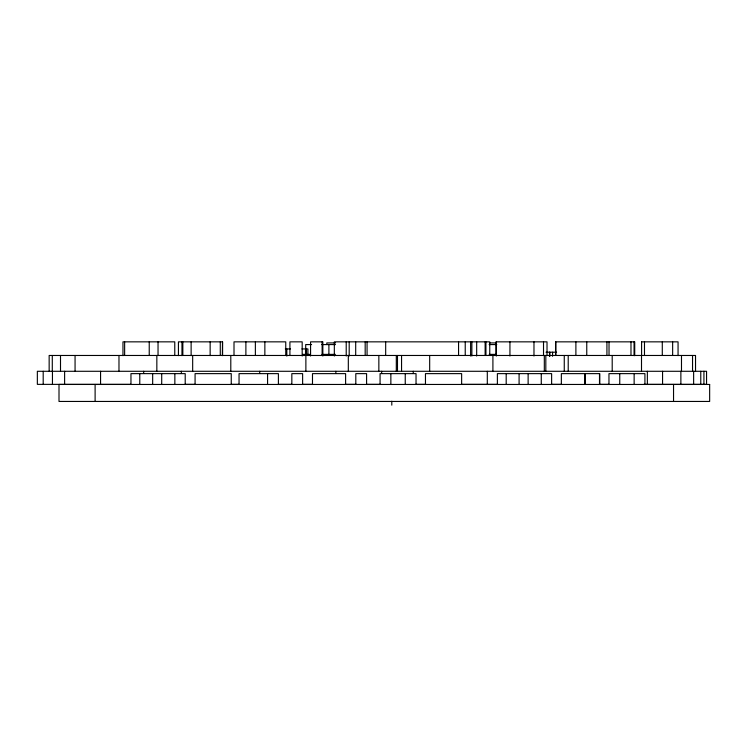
<?xml version="1.0" encoding="UTF-8"?>
<svg xmlns="http://www.w3.org/2000/svg" width="747" height="747" viewBox="0 0 747 747"><rect width="100%" height="100%" fill="white"/><g stroke="black" fill="none" stroke-linecap="round" stroke-linejoin="round"><path stroke-width="1.12" d="M641.496 341.846L678.061 341.846L678.061 355.637M335.534 342.929L326.812 342.929L326.812 344.572M489.509 342.929L496.503 342.929M311.611 344.572L305.71 344.572L305.71 348.933M321.77 344.572L335.534 344.572M489.117 344.572L496.783 344.572M285.298 348.933L290.499 348.933M301.937 348.933L307.913 348.933L307.913 354.648M546.048 352.201L556.58 352.201M302.563 354.386L309.874 354.386M321.985 354.386L335.375 354.386M489.182 354.386L495.905 354.386M130.846 384.369L37.35 384.369L37.35 371.287L706.559 371.287L706.559 384.369L643.886 384.369M184.817 384.369L195.182 384.369M230.888 384.369L238.956 384.369M278.155 384.369L291.993 384.369M302.376 384.369L312.769 384.369M345.002 384.369L356.45 384.369M366.758 384.369L380.494 384.369M415.575 384.369L425.986 384.369M461.851 384.369L497.745 384.369M551.09 384.369L561.529 384.369M599.804 384.369L609.085 384.369M703.926 371.287L703.926 384.369M700.77 371.287L700.77 384.369M695.532 371.287L695.532 355.469L49.153 355.469L49.153 371.287M693.636 371.287L693.636 384.369M692.544 355.469L692.544 371.287M681.488 355.469L681.488 371.287M680.872 371.287L680.872 384.369M673.542 384.453L673.542 401.447M672.645 341.846L672.645 355.432M662.561 371.287L662.561 384.369M662.29 341.846L662.29 355.469M647.36 371.287L647.36 384.369M644.922 384.453L644.922 373.631L608.964 373.631L608.964 384.453M644.484 341.846L644.484 355.469M641.589 341.846L641.589 355.432M641.505 355.469L641.505 371.287M634.726 355.637L634.726 341.846L555.656 341.846L555.656 355.469M634.138 373.631L634.138 384.453M634.063 341.846L634.063 355.637M630.982 341.846L630.982 355.432M619.749 373.631L619.749 384.453M612.204 355.469L612.204 371.287M609.029 341.846L609.029 355.469M606.919 341.846L606.919 355.469M599.748 384.453L599.748 373.631L561.352 373.631L561.352 384.453M599.496 373.631L599.496 384.453M586.759 341.846L586.759 355.469M585.172 373.631L585.172 384.453M584.705 373.631L584.705 384.453M575.89 341.846L575.89 355.469M568.215 355.469L568.215 371.287M564.265 355.469L564.265 371.287M555.768 341.846L555.768 355.469M552.565 352.201L552.565 356.291M551.622 384.453L551.622 373.631L497.381 373.631L497.381 384.453M549.848 352.201L549.848 356.291M549.512 352.201L549.512 356.291M547.019 355.469L547.019 341.846L496.008 341.846L496.008 355.563M545.824 355.469L545.824 371.287M544.32 355.469L544.32 371.287M543.517 341.846L543.517 355.469M541.276 373.631L541.276 384.453M533.974 341.846L533.974 356.02M528.129 373.631L528.129 384.453M519.09 373.631L519.09 384.453M509.94 341.846L509.94 356.02M506.195 373.631L506.195 384.453M496.325 341.846L496.325 356.02M492.908 355.469L492.908 371.287M489.752 355.432L489.752 341.846L334.329 341.846L334.329 356.02M487.305 371.287L487.305 384.369M485.933 341.846L485.933 355.432M485.139 341.846L485.139 355.432M476.679 341.846L476.679 356.02M471.871 341.846L471.871 356.02M470.619 341.846L470.619 356.02M465.232 341.846L465.232 355.432M461.637 384.453L461.637 373.631L425.463 373.631L425.463 384.453M458.565 341.846L458.565 355.432M429.674 355.469L429.674 371.287M416.032 384.453L416.032 373.631L380.074 373.631L380.074 384.453M413.259 371.287L413.259 373.463M405.248 373.631L405.248 384.453M401.559 355.469L401.559 371.287M397.479 355.469L397.479 371.287M396.302 355.469L396.302 371.287M391.792 401.232L391.792 405.154M390.858 373.631L390.858 384.453M385.676 341.846L385.676 355.432M381.642 371.287L381.642 373.463M378.85 355.469L378.85 371.287M367.066 341.846L367.066 355.432M366.59 384.453L366.59 373.631L355.805 373.631L355.805 384.453M365.18 341.846L365.18 355.432M355.693 341.846L355.693 355.432M349.194 341.846L349.194 356.02M348.317 355.469L348.317 371.287M346.216 341.846L346.216 356.02M345.609 384.453L345.609 373.631L312.489 373.631L312.489 384.453M335.842 371.287L335.842 373.463M328.895 344.572L328.895 354.386M322.844 356.02L322.844 341.846L310.575 341.846L310.575 356.02M322.125 341.846L322.125 355.469M306.382 348.933L306.382 354.648M305.878 355.469L305.878 371.287M305.532 348.933L305.532 354.648M302.619 384.453L302.619 373.631L291.834 373.631L291.834 384.453M302.18 356.02L302.18 341.846L289.911 341.846L289.911 355.469M286.82 348.933L286.82 356.086M285.756 355.469L285.756 341.846L234.007 341.846L234.007 355.469M278.398 384.453L278.398 373.631L239.049 373.631L239.049 384.453M267.575 373.631L267.575 384.453M264.858 341.846L264.858 355.469M259.685 371.287L259.685 373.463M255.371 341.846L255.371 355.469M245.884 341.846L245.884 355.469M231.253 384.453L231.253 373.631L195.079 373.631L195.079 384.453M230.795 355.469L230.795 371.287M222.597 355.469L222.597 341.846L178.43 341.846L178.43 355.637M222.485 341.846L222.354 355.637M220.281 341.846L220.281 355.469M210.15 341.846L210.15 355.637M192.67 355.469L192.67 371.287M191.129 341.846L191.129 355.637M185.209 384.453L185.209 373.631L130.958 373.631L130.958 384.453M182.838 341.846L182.838 355.432M181.969 341.846L181.969 355.637M181.362 371.287L181.362 373.463M174.77 355.469L174.77 341.846L122.966 341.846L122.966 355.637M174.854 373.631L174.854 384.453M161.707 373.631L161.707 384.453M158.037 341.846L158.037 355.469M156.842 355.469L156.842 371.287M152.668 373.631L152.668 384.453M149.232 341.846L149.232 355.469M143.657 371.287L143.657 373.463M139.773 373.631L139.773 384.453M124.637 341.846L124.637 355.469M118.978 355.469L118.978 371.287M100.565 371.287L100.565 384.369M95.112 384.453L95.112 401.447M75.064 355.469L75.064 371.287M64.615 371.287L64.615 384.369M60.507 355.469L60.507 371.287M52.449 371.287L52.449 384.369M52.29 355.469L52.29 371.287M43.195 371.287L43.195 384.369M709.65 384.453L59.004 384.453L59.004 401.447L709.65 401.447L709.65 384.453"/></g></svg>
